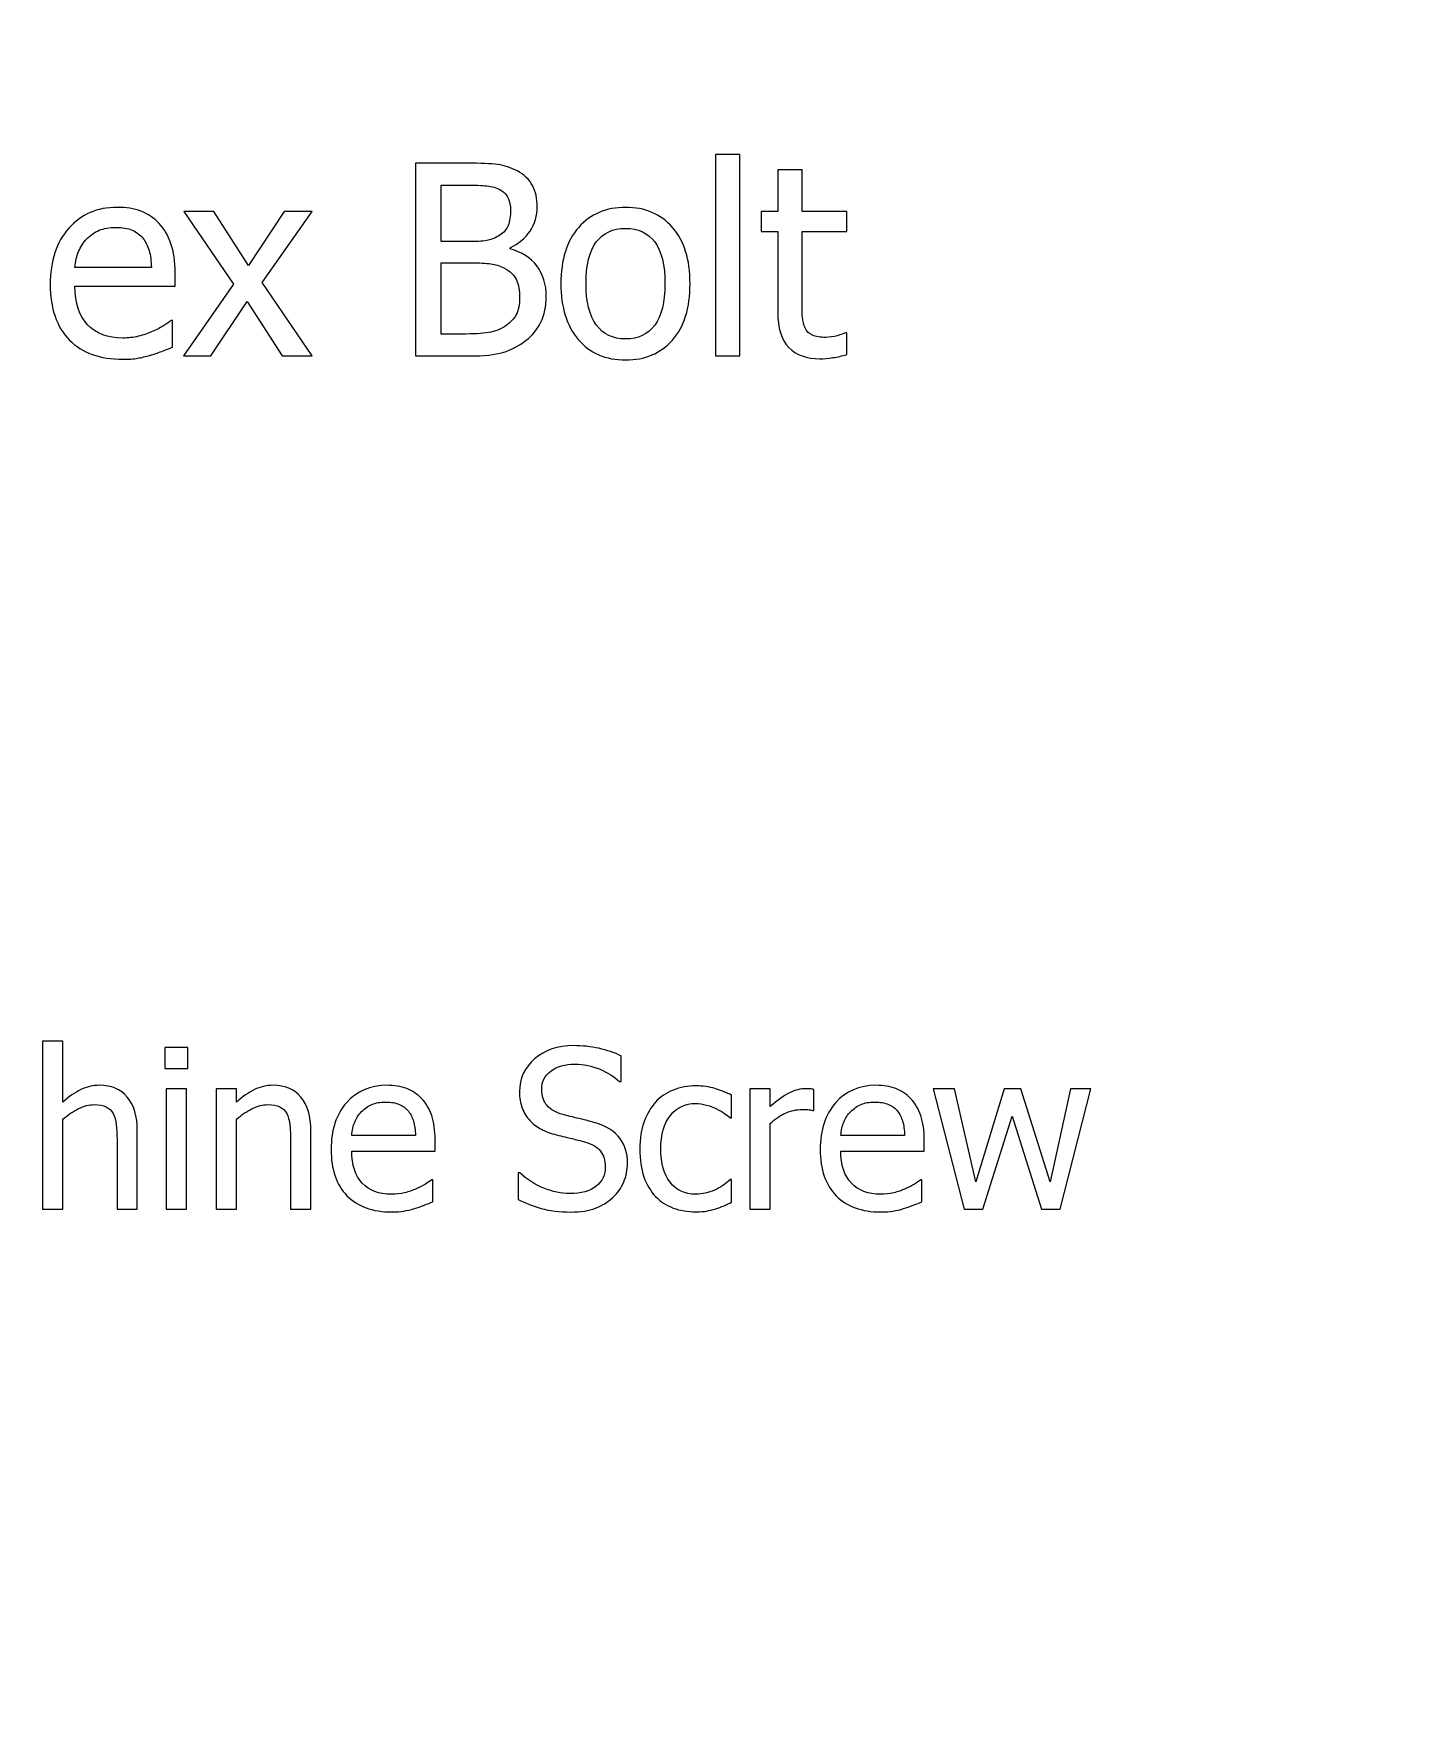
# Model space of a CAD drawing. Header units: centimetres. Extents: x -14.3 to 14.3, y -10 to 9.9.
# Drawn here: x -10.314 to -9.221, y -7.57 to -6.237 of the extents above; entities that cross this region are included whole.
import ezdxf

# ---------------------------------------------------------------- set-up
doc = ezdxf.new("R2010")
doc.units = ezdxf.units.CM
doc.header["$MEASUREMENT"] = 0
doc.layers.add('Layer 1', color=7, linetype='Continuous')

msp = doc.modelspace()

# ---------------------------------------------------------------- linework, layer by layer
at = {"layer": 'Layer 1', "color": 250, "lineweight": 70}
for points in [[(-14.3, -9), (-14.3, -9), (-14.3, 8.9), (-14.3, 8.9), (-14.3, 8.9), (-14.3, 9.45219), (-13.85219, 9.9), (-13.3, 9.9), (-13.3, 9.9), (-13.3, 9.9), (13.3, 9.9), (13.3, 9.9), (13.3, 9.9), (13.85219, 9.9), (14.3, 9.45219), (14.3, 8.9), (14.3, 8.9), (14.3, 8.9), (14.3, -9), (14.3, -9), (14.3, -9), (14.3, -9.55219), (13.85219, -10), (13.3, -10), (13.3, -10), (13.3, -10), (-13.3, -10), (-13.3, -10), (-13.3, -10), (-13.85219, -10), (-14.3, -9.55219), (-14.3, -9)], [(-4.3, -10), (-4.3, -10), (-4.3, -6), (-4.3, -6), (-4.3, -6), (-4.3, -5.44781), (-4.74781, -5), (-5.3, -5), (-5.3, -5), (-5.3, -5), (-14.3, -5), (-14.3, -5), (-14.3, -5), (-14.3, -5), (-14.3, -6), (-14.3, -6), (-14.3, -6), (-14.3, -6), (-14.3, -9), (-14.3, -9), (-14.3, -9), (-14.3, -9.55219), (-13.85219, -10), (-13.3, -10), (-13.3, -10), (-13.3, -10), (-5.3, -10), (-5.3, -10), (-5.3, -10), (-5.3, -10), (-4.3, -10), (-4.3, -10)]]:
    msp.add_open_spline(points, degree=3, knots=[0, 0, 0, 0, 0.125, 0.125, 0.125, 0.125, 0.25, 0.25, 0.25, 0.25, 0.375, 0.375, 0.375, 0.375, 0.5, 0.5, 0.5, 0.5, 0.625, 0.625, 0.625, 0.625, 0.75, 0.75, 0.75, 0.75, 0.875, 0.875, 0.875, 0.875, 1, 1, 1, 1], dxfattribs=at)
at = {"layer": 'Layer 1', "color": 250}
for points, knots in [([(-9.74919, -6.49413), (-9.74919, -6.49413), (-9.76863, -6.49413), (-9.76863, -6.49413), (-9.76863, -6.49413), (-9.76863, -6.49413), (-9.76863, -6.3333), (-9.76863, -6.3333), (-9.76863, -6.3333), (-9.76863, -6.3333), (-9.74919, -6.3333), (-9.74919, -6.3333), (-9.74919, -6.3333), (-9.74919, -6.3333), (-9.74919, -6.49413), (-9.74919, -6.49413)], [0, 0, 0, 0, 0.25, 0.25, 0.25, 0.25, 0.5, 0.5, 0.5, 0.5, 0.75, 0.75, 0.75, 0.75, 1, 1, 1, 1]), ([(-9.90381, -6.44689), (-9.90381, -6.45455), (-9.90525, -6.46129), (-9.90815, -6.46714), (-9.90815, -6.46714), (-9.91104, -6.473), (-9.91492, -6.47783), (-9.91982, -6.48161), (-9.91982, -6.48161), (-9.92561, -6.48616), (-9.93182, -6.4894), (-9.93842, -6.49127), (-9.93842, -6.49127), (-9.94505, -6.49318), (-9.95359, -6.49413), (-9.96406, -6.49413), (-9.96406, -6.49413), (-9.96406, -6.49413), (-10.0082, -6.49413), (-10.0082, -6.49413), (-10.0082, -6.49413), (-10.0082, -6.49413), (-10.0082, -6.34025), (-10.0082, -6.34025), (-10.0082, -6.34025), (-10.0082, -6.34025), (-9.96738, -6.34025), (-9.96738, -6.34025), (-9.96738, -6.34025), (-9.95641, -6.34025), (-9.94819, -6.3406), (-9.94272, -6.34134), (-9.94272, -6.34134), (-9.93725, -6.34205), (-9.932, -6.34377), (-9.92695, -6.34645), (-9.92695, -6.34645), (-9.92145, -6.34942), (-9.91743, -6.3533), (-9.91485, -6.35806), (-9.91485, -6.35806), (-9.91231, -6.36286), (-9.91104, -6.3685), (-9.91104, -6.37496), (-9.91104, -6.37496), (-9.91104, -6.38219), (-9.91295, -6.38868), (-9.91679, -6.3944), (-9.91679, -6.3944), (-9.9206, -6.40011), (-9.92589, -6.40459), (-9.93263, -6.4078), (-9.93263, -6.4078), (-9.93263, -6.4078), (-9.93263, -6.40865), (-9.93263, -6.40865), (-9.93263, -6.40865), (-9.92349, -6.41112), (-9.91637, -6.41567), (-9.91136, -6.42223), (-9.91136, -6.42223), (-9.90631, -6.42883), (-9.90381, -6.43705), (-9.90381, -6.44689)], [0, 0, 0, 0, 0.0625, 0.0625, 0.0625, 0.0625, 0.125, 0.125, 0.125, 0.125, 0.1875, 0.1875, 0.1875, 0.1875, 0.25, 0.25, 0.25, 0.25, 0.3125, 0.3125, 0.3125, 0.3125, 0.375, 0.375, 0.375, 0.375, 0.4375, 0.4375, 0.4375, 0.4375, 0.5, 0.5, 0.5, 0.5, 0.5625, 0.5625, 0.5625, 0.5625, 0.625, 0.625, 0.625, 0.625, 0.6875, 0.6875, 0.6875, 0.6875, 0.75, 0.75, 0.75, 0.75, 0.8125, 0.8125, 0.8125, 0.8125, 0.875, 0.875, 0.875, 0.875, 0.9375, 0.9375, 0.9375, 0.9375, 1, 1, 1, 1]), ([(-9.6853, -6.49639), (-9.69592, -6.49639), (-9.70417, -6.49339), (-9.7101, -6.48736), (-9.7101, -6.48736), (-9.71603, -6.48132), (-9.71899, -6.4718), (-9.71899, -6.45878), (-9.71899, -6.45878), (-9.71899, -6.45878), (-9.71899, -6.39482), (-9.71899, -6.39482), (-9.71899, -6.39482), (-9.71899, -6.39482), (-9.73211, -6.39482), (-9.73211, -6.39482), (-9.73211, -6.39482), (-9.73211, -6.39482), (-9.73211, -6.3787), (-9.73211, -6.3787), (-9.73211, -6.3787), (-9.73211, -6.3787), (-9.71899, -6.3787), (-9.71899, -6.3787), (-9.71899, -6.3787), (-9.71899, -6.3787), (-9.71899, -6.34554), (-9.71899, -6.34554), (-9.71899, -6.34554), (-9.71899, -6.34554), (-9.69955, -6.34554), (-9.69955, -6.34554), (-9.69955, -6.34554), (-9.69955, -6.34554), (-9.69955, -6.3787), (-9.69955, -6.3787), (-9.69955, -6.3787), (-9.69955, -6.3787), (-9.66381, -6.3787), (-9.66381, -6.3787), (-9.66381, -6.3787), (-9.66381, -6.3787), (-9.66381, -6.39482), (-9.66381, -6.39482), (-9.66381, -6.39482), (-9.66381, -6.39482), (-9.69955, -6.39482), (-9.69955, -6.39482), (-9.69955, -6.39482), (-9.69955, -6.39482), (-9.69955, -6.44968), (-9.69955, -6.44968), (-9.69955, -6.44968), (-9.69955, -6.45554), (-9.69945, -6.46005), (-9.69923, -6.46323), (-9.69923, -6.46323), (-9.69902, -6.4664), (-9.69825, -6.46936), (-9.69687, -6.47212), (-9.69687, -6.47212), (-9.69571, -6.47452), (-9.6938, -6.47635), (-9.69119, -6.47755), (-9.69119, -6.47755), (-9.68858, -6.47875), (-9.68502, -6.47935), (-9.68054, -6.47935), (-9.68054, -6.47935), (-9.6774, -6.47935), (-9.67433, -6.47889), (-9.67136, -6.47797), (-9.67136, -6.47797), (-9.6684, -6.47702), (-9.66625, -6.47624), (-9.66494, -6.47564), (-9.66494, -6.47564), (-9.66494, -6.47564), (-9.66381, -6.47564), (-9.66381, -6.47564), (-9.66381, -6.47564), (-9.66381, -6.47564), (-9.66381, -6.49307), (-9.66381, -6.49307), (-9.66381, -6.49307), (-9.66745, -6.49413), (-9.67115, -6.49494), (-9.67493, -6.49551), (-9.67493, -6.49551), (-9.67867, -6.49611), (-9.68212, -6.49639), (-9.6853, -6.49639)], [0, 0, 0, 0, 0.0434783, 0.0434783, 0.0434783, 0.0434783, 0.0869565, 0.0869565, 0.0869565, 0.0869565, 0.1304348, 0.1304348, 0.1304348, 0.1304348, 0.173913, 0.173913, 0.173913, 0.173913, 0.2173913, 0.2173913, 0.2173913, 0.2173913, 0.2608696, 0.2608696, 0.2608696, 0.2608696, 0.3043478, 0.3043478, 0.3043478, 0.3043478, 0.3478261, 0.3478261, 0.3478261, 0.3478261, 0.3913043, 0.3913043, 0.3913043, 0.3913043, 0.4347826, 0.4347826, 0.4347826, 0.4347826, 0.4782609, 0.4782609, 0.4782609, 0.4782609, 0.5217391, 0.5217391, 0.5217391, 0.5217391, 0.5652174, 0.5652174, 0.5652174, 0.5652174, 0.6086957, 0.6086957, 0.6086957, 0.6086957, 0.6521739, 0.6521739, 0.6521739, 0.6521739, 0.6956522, 0.6956522, 0.6956522, 0.6956522, 0.7391304, 0.7391304, 0.7391304, 0.7391304, 0.7826087, 0.7826087, 0.7826087, 0.7826087, 0.826087, 0.826087, 0.826087, 0.826087, 0.8695652, 0.8695652, 0.8695652, 0.8695652, 0.9130435, 0.9130435, 0.9130435, 0.9130435, 0.9565217, 0.9565217, 0.9565217, 0.9565217, 1, 1, 1, 1]), ([(-9.93235, -6.37785), (-9.93235, -6.37415), (-9.93298, -6.3709), (-9.93422, -6.36819), (-9.93422, -6.36819), (-9.93545, -6.36547), (-9.93746, -6.36332), (-9.94022, -6.36173), (-9.94022, -6.36173), (-9.9435, -6.3599), (-9.9472, -6.35873), (-9.95126, -6.35834), (-9.95126, -6.35834), (-9.95531, -6.35792), (-9.96092, -6.35771), (-9.96809, -6.35771), (-9.96809, -6.35771), (-9.96809, -6.35771), (-9.98774, -6.35771), (-9.98774, -6.35771), (-9.98774, -6.35771), (-9.98774, -6.35771), (-9.98774, -6.40276), (-9.98774, -6.40276), (-9.98774, -6.40276), (-9.98774, -6.40276), (-9.96449, -6.40276), (-9.96449, -6.40276), (-9.96449, -6.40276), (-9.95807, -6.40276), (-9.95337, -6.40244), (-9.95034, -6.40177), (-9.95034, -6.40177), (-9.94731, -6.40114), (-9.94417, -6.39976), (-9.94092, -6.39768), (-9.94092, -6.39768), (-9.93782, -6.3957), (-9.93563, -6.39309), (-9.93432, -6.38985), (-9.93432, -6.38985), (-9.93302, -6.3866), (-9.93235, -6.38262), (-9.93235, -6.37785)], [0, 0, 0, 0, 0.0909091, 0.0909091, 0.0909091, 0.0909091, 0.1818182, 0.1818182, 0.1818182, 0.1818182, 0.2727273, 0.2727273, 0.2727273, 0.2727273, 0.3636364, 0.3636364, 0.3636364, 0.3636364, 0.4545455, 0.4545455, 0.4545455, 0.4545455, 0.5454545, 0.5454545, 0.5454545, 0.5454545, 0.6363636, 0.6363636, 0.6363636, 0.6363636, 0.7272727, 0.7272727, 0.7272727, 0.7272727, 0.8181818, 0.8181818, 0.8181818, 0.8181818, 0.9090909, 0.9090909, 0.9090909, 0.9090909, 1, 1, 1, 1]), ([(-10.24199, -6.49681), (-10.26037, -6.49681), (-10.27466, -6.49163), (-10.28482, -6.48125), (-10.28482, -6.48125), (-10.29498, -6.47088), (-10.30006, -6.45617), (-10.30006, -6.43708), (-10.30006, -6.43708), (-10.30006, -6.41828), (-10.29512, -6.40329), (-10.28528, -6.39218), (-10.28528, -6.39218), (-10.27543, -6.38106), (-10.26256, -6.37549), (-10.24661, -6.37549), (-10.24661, -6.37549), (-10.23945, -6.37549), (-10.23313, -6.37651), (-10.2276, -6.37859), (-10.2276, -6.37859), (-10.22209, -6.38064), (-10.21726, -6.38389), (-10.21313, -6.3883), (-10.21313, -6.3883), (-10.209, -6.3927), (-10.20583, -6.3981), (-10.20364, -6.40449), (-10.20364, -6.40449), (-10.20142, -6.41084), (-10.20033, -6.41867), (-10.20033, -6.42788), (-10.20033, -6.42788), (-10.20033, -6.42788), (-10.20033, -6.43843), (-10.20033, -6.43843), (-10.20033, -6.43843), (-10.20033, -6.43843), (-10.2803, -6.43843), (-10.2803, -6.43843), (-10.2803, -6.43843), (-10.2803, -6.45187), (-10.27691, -6.46213), (-10.27018, -6.46922), (-10.27018, -6.46922), (-10.26344, -6.47631), (-10.25409, -6.47988), (-10.24217, -6.47988), (-10.24217, -6.47988), (-10.2379, -6.47988), (-10.23373, -6.47938), (-10.22964, -6.47843), (-10.22964, -6.47843), (-10.22555, -6.47748), (-10.22184, -6.47621), (-10.21853, -6.47469), (-10.21853, -6.47469), (-10.215, -6.4731), (-10.21204, -6.47159), (-10.20964, -6.47011), (-10.20964, -6.47011), (-10.20724, -6.46862), (-10.20523, -6.46721), (-10.20364, -6.46591), (-10.20364, -6.46591), (-10.20364, -6.46591), (-10.20251, -6.46591), (-10.20251, -6.46591), (-10.20251, -6.46591), (-10.20251, -6.46591), (-10.20251, -6.48711), (-10.20251, -6.48711), (-10.20251, -6.48711), (-10.20477, -6.48799), (-10.20759, -6.48912), (-10.21098, -6.49046), (-10.21098, -6.49046), (-10.21437, -6.4918), (-10.2174, -6.49286), (-10.22008, -6.4936), (-10.22008, -6.4936), (-10.22386, -6.49462), (-10.22728, -6.49544), (-10.23035, -6.496), (-10.23035, -6.496), (-10.23342, -6.49653), (-10.2373, -6.49681), (-10.24199, -6.49681)], [0, 0, 0, 0, 0.0454545, 0.0454545, 0.0454545, 0.0454545, 0.0909091, 0.0909091, 0.0909091, 0.0909091, 0.1363636, 0.1363636, 0.1363636, 0.1363636, 0.1818182, 0.1818182, 0.1818182, 0.1818182, 0.2272727, 0.2272727, 0.2272727, 0.2272727, 0.2727273, 0.2727273, 0.2727273, 0.2727273, 0.3181818, 0.3181818, 0.3181818, 0.3181818, 0.3636364, 0.3636364, 0.3636364, 0.3636364, 0.4090909, 0.4090909, 0.4090909, 0.4090909, 0.4545455, 0.4545455, 0.4545455, 0.4545455, 0.5, 0.5, 0.5, 0.5, 0.5454545, 0.5454545, 0.5454545, 0.5454545, 0.5909091, 0.5909091, 0.5909091, 0.5909091, 0.6363636, 0.6363636, 0.6363636, 0.6363636, 0.6818182, 0.6818182, 0.6818182, 0.6818182, 0.7272727, 0.7272727, 0.7272727, 0.7272727, 0.7727273, 0.7727273, 0.7727273, 0.7727273, 0.8181818, 0.8181818, 0.8181818, 0.8181818, 0.8636364, 0.8636364, 0.8636364, 0.8636364, 0.9090909, 0.9090909, 0.9090909, 0.9090909, 0.9545455, 0.9545455, 0.9545455, 0.9545455, 1, 1, 1, 1]), ([(-10.09096, -6.49413), (-10.09096, -6.49413), (-10.11484, -6.49413), (-10.11484, -6.49413), (-10.11484, -6.49413), (-10.11484, -6.49413), (-10.14282, -6.45056), (-10.14282, -6.45056), (-10.14282, -6.45056), (-10.14282, -6.45056), (-10.17168, -6.49413), (-10.17168, -6.49413), (-10.17168, -6.49413), (-10.17168, -6.49413), (-10.19373, -6.49413), (-10.19373, -6.49413), (-10.19373, -6.49413), (-10.19373, -6.49413), (-10.15376, -6.43687), (-10.15376, -6.43687), (-10.15376, -6.43687), (-10.15376, -6.43687), (-10.1933, -6.3787), (-10.1933, -6.3787), (-10.1933, -6.3787), (-10.1933, -6.3787), (-10.16942, -6.3787), (-10.16942, -6.3787), (-10.16942, -6.3787), (-10.16942, -6.3787), (-10.14159, -6.42184), (-10.14159, -6.42184), (-10.14159, -6.42184), (-10.14159, -6.42184), (-10.11312, -6.3787), (-10.11312, -6.3787), (-10.11312, -6.3787), (-10.11312, -6.3787), (-10.09096, -6.3787), (-10.09096, -6.3787), (-10.09096, -6.3787), (-10.09096, -6.3787), (-10.13076, -6.4356), (-10.13076, -6.4356), (-10.13076, -6.4356), (-10.13076, -6.4356), (-10.09096, -6.49413), (-10.09096, -6.49413)], [0, 0, 0, 0, 0.0833333, 0.0833333, 0.0833333, 0.0833333, 0.1666667, 0.1666667, 0.1666667, 0.1666667, 0.25, 0.25, 0.25, 0.25, 0.3333333, 0.3333333, 0.3333333, 0.3333333, 0.4166667, 0.4166667, 0.4166667, 0.4166667, 0.5, 0.5, 0.5, 0.5, 0.5833333, 0.5833333, 0.5833333, 0.5833333, 0.6666667, 0.6666667, 0.6666667, 0.6666667, 0.75, 0.75, 0.75, 0.75, 0.8333333, 0.8333333, 0.8333333, 0.8333333, 0.9166667, 0.9166667, 0.9166667, 0.9166667, 1, 1, 1, 1]), ([(-9.78898, -6.43645), (-9.78898, -6.45589), (-9.79368, -6.47092), (-9.80303, -6.48147), (-9.80303, -6.48147), (-9.81241, -6.49205), (-9.8249, -6.49734), (-9.84046, -6.49734), (-9.84046, -6.49734), (-9.85651, -6.49734), (-9.86914, -6.49187), (-9.87834, -6.48097), (-9.87834, -6.48097), (-9.88755, -6.47003), (-9.89214, -6.45522), (-9.89214, -6.43645), (-9.89214, -6.43645), (-9.89214, -6.41719), (-9.88741, -6.40219), (-9.87792, -6.39151), (-9.87792, -6.39151), (-9.86847, -6.38082), (-9.85598, -6.37549), (-9.84046, -6.37549), (-9.84046, -6.37549), (-9.8249, -6.37549), (-9.81241, -6.38082), (-9.80303, -6.39147), (-9.80303, -6.39147), (-9.79368, -6.40209), (-9.78898, -6.41712), (-9.78898, -6.43645)], [0, 0, 0, 0, 0.125, 0.125, 0.125, 0.125, 0.25, 0.25, 0.25, 0.25, 0.375, 0.375, 0.375, 0.375, 0.5, 0.5, 0.5, 0.5, 0.625, 0.625, 0.625, 0.625, 0.75, 0.75, 0.75, 0.75, 0.875, 0.875, 0.875, 0.875, 1, 1, 1, 1]), ([(-10.21923, -6.42354), (-10.21938, -6.41832), (-10.21998, -6.4138), (-10.2211, -6.40999), (-10.2211, -6.40999), (-10.2222, -6.40622), (-10.22379, -6.40301), (-10.22583, -6.4004), (-10.22583, -6.4004), (-10.22812, -6.3975), (-10.23102, -6.39528), (-10.23458, -6.39376), (-10.23458, -6.39376), (-10.23814, -6.39225), (-10.24252, -6.39151), (-10.24774, -6.39151), (-10.24774, -6.39151), (-10.25292, -6.39151), (-10.2573, -6.39228), (-10.26093, -6.39383), (-10.26093, -6.39383), (-10.26453, -6.39539), (-10.26785, -6.39764), (-10.27081, -6.40061), (-10.27081, -6.40061), (-10.2737, -6.40364), (-10.27589, -6.40699), (-10.27741, -6.41066), (-10.27741, -6.41066), (-10.27893, -6.41437), (-10.27988, -6.41863), (-10.2803, -6.42354), (-10.2803, -6.42354), (-10.2803, -6.42354), (-10.21923, -6.42354), (-10.21923, -6.42354)], [0, 0, 0, 0, 0.1111111, 0.1111111, 0.1111111, 0.1111111, 0.2222222, 0.2222222, 0.2222222, 0.2222222, 0.3333333, 0.3333333, 0.3333333, 0.3333333, 0.4444444, 0.4444444, 0.4444444, 0.4444444, 0.5555556, 0.5555556, 0.5555556, 0.5555556, 0.6666667, 0.6666667, 0.6666667, 0.6666667, 0.7777778, 0.7777778, 0.7777778, 0.7777778, 0.8888889, 0.8888889, 0.8888889, 0.8888889, 1, 1, 1, 1]), ([(-9.80902, -6.43645), (-9.80902, -6.42153), (-9.81174, -6.41041), (-9.81721, -6.40315), (-9.81721, -6.40315), (-9.82264, -6.39588), (-9.8304, -6.39225), (-9.84046, -6.39225), (-9.84046, -6.39225), (-9.85058, -6.39225), (-9.85841, -6.39588), (-9.86388, -6.40315), (-9.86388, -6.40315), (-9.86935, -6.41041), (-9.8721, -6.42153), (-9.8721, -6.43645), (-9.8721, -6.43645), (-9.8721, -6.45091), (-9.86935, -6.46189), (-9.86388, -6.46936), (-9.86388, -6.46936), (-9.85841, -6.47684), (-9.85058, -6.48058), (-9.84046, -6.48058), (-9.84046, -6.48058), (-9.83047, -6.48058), (-9.82271, -6.47691), (-9.81724, -6.46958), (-9.81724, -6.46958), (-9.81177, -6.46224), (-9.80902, -6.4512), (-9.80902, -6.43645)], [0, 0, 0, 0, 0.125, 0.125, 0.125, 0.125, 0.25, 0.25, 0.25, 0.25, 0.375, 0.375, 0.375, 0.375, 0.5, 0.5, 0.5, 0.5, 0.625, 0.625, 0.625, 0.625, 0.75, 0.75, 0.75, 0.75, 0.875, 0.875, 0.875, 0.875, 1, 1, 1, 1]), ([(-9.92512, -6.4477), (-9.92512, -6.44192), (-9.92593, -6.43716), (-9.92759, -6.43338), (-9.92759, -6.43338), (-9.92924, -6.42964), (-9.9326, -6.42647), (-9.93761, -6.42382), (-9.93761, -6.42382), (-9.94085, -6.42209), (-9.94438, -6.421), (-9.94822, -6.42054), (-9.94822, -6.42054), (-9.95203, -6.42005), (-9.95747, -6.4198), (-9.96449, -6.4198), (-9.96449, -6.4198), (-9.96449, -6.4198), (-9.98774, -6.4198), (-9.98774, -6.4198), (-9.98774, -6.4198), (-9.98774, -6.4198), (-9.98774, -6.47667), (-9.98774, -6.47667), (-9.98774, -6.47667), (-9.98774, -6.47667), (-9.97108, -6.47667), (-9.97108, -6.47667), (-9.97108, -6.47667), (-9.96216, -6.47667), (-9.95507, -6.47624), (-9.94992, -6.47543), (-9.94992, -6.47543), (-9.94477, -6.47459), (-9.94022, -6.47286), (-9.93626, -6.47014), (-9.93626, -6.47014), (-9.93242, -6.46746), (-9.9296, -6.46443), (-9.9278, -6.461), (-9.9278, -6.461), (-9.926, -6.45758), (-9.92512, -6.45317), (-9.92512, -6.4477)], [0, 0, 0, 0, 0.0909091, 0.0909091, 0.0909091, 0.0909091, 0.1818182, 0.1818182, 0.1818182, 0.1818182, 0.2727273, 0.2727273, 0.2727273, 0.2727273, 0.3636364, 0.3636364, 0.3636364, 0.3636364, 0.4545455, 0.4545455, 0.4545455, 0.4545455, 0.5454545, 0.5454545, 0.5454545, 0.5454545, 0.6363636, 0.6363636, 0.6363636, 0.6363636, 0.7272727, 0.7272727, 0.7272727, 0.7272727, 0.8181818, 0.8181818, 0.8181818, 0.8181818, 0.9090909, 0.9090909, 0.9090909, 0.9090909, 1, 1, 1, 1]), ([(-10.23051, -7.17541), (-10.23051, -7.17541), (-10.24671, -7.17541), (-10.24671, -7.17541), (-10.24671, -7.17541), (-10.24671, -7.17541), (-10.24671, -7.12064), (-10.24671, -7.12064), (-10.24671, -7.12064), (-10.24671, -7.1162), (-10.24691, -7.11209), (-10.24735, -7.10826), (-10.24735, -7.10826), (-10.24779, -7.10444), (-10.24859, -7.10138), (-10.24979, -7.09909), (-10.24979, -7.09909), (-10.25112, -7.09668), (-10.25297, -7.09489), (-10.25532, -7.09371), (-10.25532, -7.09371), (-10.25767, -7.09254), (-10.26091, -7.09195), (-10.26496, -7.09195), (-10.26496, -7.09195), (-10.26899, -7.09195), (-10.27314, -7.09304), (-10.27743, -7.09518), (-10.27743, -7.09518), (-10.28169, -7.09733), (-10.28586, -7.10012), (-10.28995, -7.10359), (-10.28995, -7.10359), (-10.28995, -7.10359), (-10.28995, -7.17541), (-10.28995, -7.17541), (-10.28995, -7.17541), (-10.28995, -7.17541), (-10.30615, -7.17541), (-10.30615, -7.17541), (-10.30615, -7.17541), (-10.30615, -7.17541), (-10.30615, -7.04138), (-10.30615, -7.04138), (-10.30615, -7.04138), (-10.30615, -7.04138), (-10.28995, -7.04138), (-10.28995, -7.04138), (-10.28995, -7.04138), (-10.28995, -7.04138), (-10.28995, -7.08989), (-10.28995, -7.08989), (-10.28995, -7.08989), (-10.28513, -7.0856), (-10.28037, -7.08228), (-10.27566, -7.07998), (-10.27566, -7.07998), (-10.27093, -7.07769), (-10.26596, -7.07654), (-10.26076, -7.07654), (-10.26076, -7.07654), (-10.25126, -7.07654), (-10.24385, -7.07966), (-10.23853, -7.08589), (-10.23853, -7.08589), (-10.23318, -7.09212), (-10.23051, -7.10115), (-10.23051, -7.11297), (-10.23051, -7.11297), (-10.23051, -7.11297), (-10.23051, -7.17541), (-10.23051, -7.17541)], [0, 0, 0, 0, 0.0555556, 0.0555556, 0.0555556, 0.0555556, 0.1111111, 0.1111111, 0.1111111, 0.1111111, 0.1666667, 0.1666667, 0.1666667, 0.1666667, 0.2222222, 0.2222222, 0.2222222, 0.2222222, 0.2777778, 0.2777778, 0.2777778, 0.2777778, 0.3333333, 0.3333333, 0.3333333, 0.3333333, 0.3888889, 0.3888889, 0.3888889, 0.3888889, 0.4444444, 0.4444444, 0.4444444, 0.4444444, 0.5, 0.5, 0.5, 0.5, 0.5555556, 0.5555556, 0.5555556, 0.5555556, 0.6111111, 0.6111111, 0.6111111, 0.6111111, 0.6666667, 0.6666667, 0.6666667, 0.6666667, 0.7222222, 0.7222222, 0.7222222, 0.7222222, 0.7777778, 0.7777778, 0.7777778, 0.7777778, 0.8333333, 0.8333333, 0.8333333, 0.8333333, 0.8888889, 0.8888889, 0.8888889, 0.8888889, 0.9444444, 0.9444444, 0.9444444, 0.9444444, 1, 1, 1, 1]), ([(-10.19011, -7.06308), (-10.19011, -7.06308), (-10.20854, -7.06308), (-10.20854, -7.06308), (-10.20854, -7.06308), (-10.20854, -7.06308), (-10.20854, -7.04629), (-10.20854, -7.04629), (-10.20854, -7.04629), (-10.20854, -7.04629), (-10.19011, -7.04629), (-10.19011, -7.04629), (-10.19011, -7.04629), (-10.19011, -7.04629), (-10.19011, -7.06308), (-10.19011, -7.06308)], [0, 0, 0, 0, 0.25, 0.25, 0.25, 0.25, 0.5, 0.5, 0.5, 0.5, 0.75, 0.75, 0.75, 0.75, 1, 1, 1, 1]), ([(-9.88407, -7.17773), (-9.89339, -7.17773), (-9.9013, -7.17676), (-9.90779, -7.17485), (-9.90779, -7.17485), (-9.91432, -7.17291), (-9.92046, -7.17056), (-9.9262, -7.16774), (-9.9262, -7.16774), (-9.9262, -7.16774), (-9.9262, -7.14639), (-9.9262, -7.14639), (-9.9262, -7.14639), (-9.9262, -7.14639), (-9.92499, -7.14639), (-9.92499, -7.14639), (-9.92499, -7.14639), (-9.91938, -7.15169), (-9.913, -7.15577), (-9.90588, -7.15865), (-9.90588, -7.15865), (-9.89877, -7.16156), (-9.89189, -7.163), (-9.8853, -7.163), (-9.8853, -7.163), (-9.87587, -7.163), (-9.86875, -7.16103), (-9.86393, -7.15709), (-9.86393, -7.15709), (-9.85911, -7.15318), (-9.8567, -7.14798), (-9.8567, -7.14157), (-9.8567, -7.14157), (-9.8567, -7.13646), (-9.85796, -7.13228), (-9.86049, -7.12908), (-9.86049, -7.12908), (-9.86302, -7.12587), (-9.86702, -7.12349), (-9.87254, -7.12193), (-9.87254, -7.12193), (-9.87651, -7.12079), (-9.88013, -7.11982), (-9.88339, -7.11908), (-9.88339, -7.11908), (-9.88666, -7.11835), (-9.89077, -7.11735), (-9.89571, -7.11608), (-9.89571, -7.11608), (-9.90012, -7.11494), (-9.90409, -7.11347), (-9.90759, -7.11167), (-9.90759, -7.11167), (-9.91109, -7.10991), (-9.9142, -7.10759), (-9.91691, -7.10471), (-9.91691, -7.10471), (-9.91955, -7.10188), (-9.92158, -7.09856), (-9.92305, -7.09477), (-9.92305, -7.09477), (-9.92452, -7.09095), (-9.92526, -7.08654), (-9.92526, -7.08154), (-9.92526, -7.08154), (-9.92526, -7.07113), (-9.9212, -7.06243), (-9.91311, -7.05541), (-9.91311, -7.05541), (-9.905, -7.04838), (-9.89468, -7.04485), (-9.8821, -7.04485), (-9.8821, -7.04485), (-9.87493, -7.04485), (-9.86813, -7.04556), (-9.86173, -7.047), (-9.86173, -7.047), (-9.85532, -7.04844), (-9.84941, -7.05047), (-9.84394, -7.05311), (-9.84394, -7.05311), (-9.84394, -7.05311), (-9.84394, -7.07354), (-9.84394, -7.07354), (-9.84394, -7.07354), (-9.84394, -7.07354), (-9.84523, -7.07354), (-9.84523, -7.07354), (-9.84523, -7.07354), (-9.84932, -7.06981), (-9.85452, -7.06655), (-9.8609, -7.06376), (-9.8609, -7.06376), (-9.86728, -7.06096), (-9.87396, -7.05958), (-9.88098, -7.05958), (-9.88098, -7.05958), (-9.88889, -7.05958), (-9.8953, -7.06143), (-9.90018, -7.06514), (-9.90018, -7.06514), (-9.90506, -7.06884), (-9.9075, -7.07369), (-9.9075, -7.07972), (-9.9075, -7.07972), (-9.9075, -7.08519), (-9.90606, -7.08951), (-9.90321, -7.09274), (-9.90321, -7.09274), (-9.90033, -7.09595), (-9.89615, -7.0983), (-9.89071, -7.0998), (-9.89071, -7.0998), (-9.8871, -7.10077), (-9.88269, -7.10188), (-9.87745, -7.10312), (-9.87745, -7.10312), (-9.87222, -7.10435), (-9.8679, -7.10547), (-9.86443, -7.1065), (-9.86443, -7.1065), (-9.85558, -7.1092), (-9.84914, -7.11329), (-9.84506, -7.11873), (-9.84506, -7.11873), (-9.84097, -7.1242), (-9.83894, -7.1309), (-9.83894, -7.1389), (-9.83894, -7.1389), (-9.83894, -7.14389), (-9.83997, -7.14883), (-9.842, -7.15371), (-9.842, -7.15371), (-9.84403, -7.15859), (-9.84691, -7.16271), (-9.85058, -7.16612), (-9.85058, -7.16612), (-9.8547, -7.16982), (-9.85937, -7.17271), (-9.86458, -7.1747), (-9.86458, -7.1747), (-9.86975, -7.17673), (-9.87628, -7.17773), (-9.88407, -7.17773)], [0, 0, 0, 0, 0.0277778, 0.0277778, 0.0277778, 0.0277778, 0.0555556, 0.0555556, 0.0555556, 0.0555556, 0.0833333, 0.0833333, 0.0833333, 0.0833333, 0.1111111, 0.1111111, 0.1111111, 0.1111111, 0.1388889, 0.1388889, 0.1388889, 0.1388889, 0.1666667, 0.1666667, 0.1666667, 0.1666667, 0.1944444, 0.1944444, 0.1944444, 0.1944444, 0.2222222, 0.2222222, 0.2222222, 0.2222222, 0.25, 0.25, 0.25, 0.25, 0.2777778, 0.2777778, 0.2777778, 0.2777778, 0.3055556, 0.3055556, 0.3055556, 0.3055556, 0.3333333, 0.3333333, 0.3333333, 0.3333333, 0.3611111, 0.3611111, 0.3611111, 0.3611111, 0.3888889, 0.3888889, 0.3888889, 0.3888889, 0.4166667, 0.4166667, 0.4166667, 0.4166667, 0.4444444, 0.4444444, 0.4444444, 0.4444444, 0.4722222, 0.4722222, 0.4722222, 0.4722222, 0.5, 0.5, 0.5, 0.5, 0.5277778, 0.5277778, 0.5277778, 0.5277778, 0.5555556, 0.5555556, 0.5555556, 0.5555556, 0.5833333, 0.5833333, 0.5833333, 0.5833333, 0.6111111, 0.6111111, 0.6111111, 0.6111111, 0.6388889, 0.6388889, 0.6388889, 0.6388889, 0.6666667, 0.6666667, 0.6666667, 0.6666667, 0.6944444, 0.6944444, 0.6944444, 0.6944444, 0.7222222, 0.7222222, 0.7222222, 0.7222222, 0.75, 0.75, 0.75, 0.75, 0.7777778, 0.7777778, 0.7777778, 0.7777778, 0.8055556, 0.8055556, 0.8055556, 0.8055556, 0.8333333, 0.8333333, 0.8333333, 0.8333333, 0.8611111, 0.8611111, 0.8611111, 0.8611111, 0.8888889, 0.8888889, 0.8888889, 0.8888889, 0.9166667, 0.9166667, 0.9166667, 0.9166667, 0.9444444, 0.9444444, 0.9444444, 0.9444444, 0.9722222, 0.9722222, 0.9722222, 0.9722222, 1, 1, 1, 1]), ([(-10.19123, -7.17541), (-10.19123, -7.17541), (-10.20743, -7.17541), (-10.20743, -7.17541), (-10.20743, -7.17541), (-10.20743, -7.17541), (-10.20743, -7.07922), (-10.20743, -7.07922), (-10.20743, -7.07922), (-10.20743, -7.07922), (-10.19123, -7.07922), (-10.19123, -7.07922), (-10.19123, -7.07922), (-10.19123, -7.07922), (-10.19123, -7.17541), (-10.19123, -7.17541)], [0, 0, 0, 0, 0.25, 0.25, 0.25, 0.25, 0.5, 0.5, 0.5, 0.5, 0.75, 0.75, 0.75, 0.75, 1, 1, 1, 1]), ([(-10.09183, -7.17541), (-10.09183, -7.17541), (-10.10803, -7.17541), (-10.10803, -7.17541), (-10.10803, -7.17541), (-10.10803, -7.17541), (-10.10803, -7.12064), (-10.10803, -7.12064), (-10.10803, -7.12064), (-10.10803, -7.1162), (-10.10823, -7.11209), (-10.10867, -7.10826), (-10.10867, -7.10826), (-10.10911, -7.10444), (-10.10991, -7.10138), (-10.11111, -7.09909), (-10.11111, -7.09909), (-10.11244, -7.09668), (-10.11429, -7.09489), (-10.11664, -7.09371), (-10.11664, -7.09371), (-10.11899, -7.09254), (-10.12223, -7.09195), (-10.12628, -7.09195), (-10.12628, -7.09195), (-10.13031, -7.09195), (-10.13446, -7.09304), (-10.13875, -7.09518), (-10.13875, -7.09518), (-10.14301, -7.09733), (-10.14718, -7.10012), (-10.15127, -7.10359), (-10.15127, -7.10359), (-10.15127, -7.10359), (-10.15127, -7.17541), (-10.15127, -7.17541), (-10.15127, -7.17541), (-10.15127, -7.17541), (-10.16747, -7.17541), (-10.16747, -7.17541), (-10.16747, -7.17541), (-10.16747, -7.17541), (-10.16747, -7.07922), (-10.16747, -7.07922), (-10.16747, -7.07922), (-10.16747, -7.07922), (-10.15127, -7.07922), (-10.15127, -7.07922), (-10.15127, -7.07922), (-10.15127, -7.07922), (-10.15127, -7.08989), (-10.15127, -7.08989), (-10.15127, -7.08989), (-10.14645, -7.0856), (-10.14169, -7.08228), (-10.13698, -7.07998), (-10.13698, -7.07998), (-10.13225, -7.07769), (-10.12728, -7.07654), (-10.12208, -7.07654), (-10.12208, -7.07654), (-10.11258, -7.07654), (-10.10517, -7.07966), (-10.09985, -7.08589), (-10.09985, -7.08589), (-10.0945, -7.09212), (-10.09183, -7.10115), (-10.09183, -7.11297), (-10.09183, -7.11297), (-10.09183, -7.11297), (-10.09183, -7.17541), (-10.09183, -7.17541)], [0, 0, 0, 0, 0.0555556, 0.0555556, 0.0555556, 0.0555556, 0.1111111, 0.1111111, 0.1111111, 0.1111111, 0.1666667, 0.1666667, 0.1666667, 0.1666667, 0.2222222, 0.2222222, 0.2222222, 0.2222222, 0.2777778, 0.2777778, 0.2777778, 0.2777778, 0.3333333, 0.3333333, 0.3333333, 0.3333333, 0.3888889, 0.3888889, 0.3888889, 0.3888889, 0.4444444, 0.4444444, 0.4444444, 0.4444444, 0.5, 0.5, 0.5, 0.5, 0.5555556, 0.5555556, 0.5555556, 0.5555556, 0.6111111, 0.6111111, 0.6111111, 0.6111111, 0.6666667, 0.6666667, 0.6666667, 0.6666667, 0.7222222, 0.7222222, 0.7222222, 0.7222222, 0.7777778, 0.7777778, 0.7777778, 0.7777778, 0.8333333, 0.8333333, 0.8333333, 0.8333333, 0.8888889, 0.8888889, 0.8888889, 0.8888889, 0.9444444, 0.9444444, 0.9444444, 0.9444444, 1, 1, 1, 1]), ([(-10.02732, -7.17764), (-10.04264, -7.17764), (-10.05455, -7.17332), (-10.06301, -7.16468), (-10.06301, -7.16468), (-10.07148, -7.15604), (-10.07571, -7.14378), (-10.07571, -7.12787), (-10.07571, -7.12787), (-10.07571, -7.1122), (-10.0716, -7.09971), (-10.0634, -7.09045), (-10.0634, -7.09045), (-10.05519, -7.08119), (-10.04446, -7.07654), (-10.03118, -7.07654), (-10.03118, -7.07654), (-10.02521, -7.07654), (-10.01995, -7.0774), (-10.01533, -7.07913), (-10.01533, -7.07913), (-10.01074, -7.08084), (-10.00672, -7.08354), (-10.00328, -7.08721), (-10.00328, -7.08721), (-9.99984, -7.09089), (-9.99719, -7.09539), (-9.99537, -7.10071), (-9.99537, -7.10071), (-9.99352, -7.106), (-9.9926, -7.11253), (-9.9926, -7.1202), (-9.9926, -7.1202), (-9.9926, -7.1202), (-9.9926, -7.12899), (-9.9926, -7.12899), (-9.9926, -7.12899), (-9.9926, -7.12899), (-10.05925, -7.12899), (-10.05925, -7.12899), (-10.05925, -7.12899), (-10.05925, -7.14019), (-10.05643, -7.14875), (-10.05081, -7.15465), (-10.05081, -7.15465), (-10.0452, -7.16056), (-10.03741, -7.16353), (-10.02747, -7.16353), (-10.02747, -7.16353), (-10.02391, -7.16353), (-10.02045, -7.16312), (-10.01704, -7.16233), (-10.01704, -7.16233), (-10.01362, -7.16153), (-10.01054, -7.16048), (-10.00777, -7.15921), (-10.00777, -7.15921), (-10.00483, -7.15789), (-10.00237, -7.15662), (-10.00037, -7.15539), (-10.00037, -7.15539), (-9.99837, -7.15416), (-9.99669, -7.15298), (-9.99537, -7.15189), (-9.99537, -7.15189), (-9.99537, -7.15189), (-9.99443, -7.15189), (-9.99443, -7.15189), (-9.99443, -7.15189), (-9.99443, -7.15189), (-9.99443, -7.16956), (-9.99443, -7.16956), (-9.99443, -7.16956), (-9.99631, -7.17029), (-9.99866, -7.17124), (-10.00148, -7.17235), (-10.00148, -7.17235), (-10.00431, -7.17347), (-10.00683, -7.17435), (-10.00907, -7.17497), (-10.00907, -7.17497), (-10.01221, -7.17582), (-10.01507, -7.1765), (-10.01762, -7.17697), (-10.01762, -7.17697), (-10.02018, -7.17741), (-10.02341, -7.17764), (-10.02732, -7.17764)], [0, 0, 0, 0, 0.0454545, 0.0454545, 0.0454545, 0.0454545, 0.0909091, 0.0909091, 0.0909091, 0.0909091, 0.1363636, 0.1363636, 0.1363636, 0.1363636, 0.1818182, 0.1818182, 0.1818182, 0.1818182, 0.2272727, 0.2272727, 0.2272727, 0.2272727, 0.2727273, 0.2727273, 0.2727273, 0.2727273, 0.3181818, 0.3181818, 0.3181818, 0.3181818, 0.3636364, 0.3636364, 0.3636364, 0.3636364, 0.4090909, 0.4090909, 0.4090909, 0.4090909, 0.4545455, 0.4545455, 0.4545455, 0.4545455, 0.5, 0.5, 0.5, 0.5, 0.5454545, 0.5454545, 0.5454545, 0.5454545, 0.5909091, 0.5909091, 0.5909091, 0.5909091, 0.6363636, 0.6363636, 0.6363636, 0.6363636, 0.6818182, 0.6818182, 0.6818182, 0.6818182, 0.7272727, 0.7272727, 0.7272727, 0.7272727, 0.7727273, 0.7727273, 0.7727273, 0.7727273, 0.8181818, 0.8181818, 0.8181818, 0.8181818, 0.8636364, 0.8636364, 0.8636364, 0.8636364, 0.9090909, 0.9090909, 0.9090909, 0.9090909, 0.9545455, 0.9545455, 0.9545455, 0.9545455, 1, 1, 1, 1]), ([(-9.78426, -7.17756), (-9.79085, -7.17756), (-9.7969, -7.17653), (-9.80243, -7.1745), (-9.80243, -7.1745), (-9.80793, -7.17247), (-9.81266, -7.16938), (-9.81663, -7.16524), (-9.81663, -7.16524), (-9.8206, -7.16109), (-9.82366, -7.15589), (-9.82586, -7.1496), (-9.82586, -7.1496), (-9.82804, -7.14331), (-9.82912, -7.13593), (-9.82912, -7.12743), (-9.82912, -7.12743), (-9.82912, -7.11899), (-9.82798, -7.1117), (-9.82571, -7.10556), (-9.82571, -7.10556), (-9.82345, -7.09942), (-9.82042, -7.09424), (-9.81663, -7.09004), (-9.81663, -7.09004), (-9.81284, -7.08586), (-9.80813, -7.08263), (-9.80246, -7.08037), (-9.80246, -7.08037), (-9.79682, -7.0781), (-9.79073, -7.07695), (-9.78426, -7.07695), (-9.78426, -7.07695), (-9.77897, -7.07695), (-9.77388, -7.07769), (-9.76898, -7.07919), (-9.76898, -7.07919), (-9.76407, -7.08069), (-9.75969, -7.08242), (-9.75583, -7.08436), (-9.75583, -7.08436), (-9.75583, -7.08436), (-9.75583, -7.10253), (-9.75583, -7.10253), (-9.75583, -7.10253), (-9.75583, -7.10253), (-9.75677, -7.10253), (-9.75677, -7.10253), (-9.75677, -7.10253), (-9.75792, -7.10156), (-9.75942, -7.10044), (-9.76121, -7.09918), (-9.76121, -7.09918), (-9.76304, -7.09792), (-9.76521, -7.09662), (-9.7678, -7.0953), (-9.7678, -7.0953), (-9.77003, -7.09415), (-9.77268, -7.09315), (-9.77574, -7.0923), (-9.77574, -7.0923), (-9.77876, -7.09145), (-9.7817, -7.09101), (-9.78453, -7.09101), (-9.78453, -7.09101), (-9.79291, -7.09101), (-9.79964, -7.09418), (-9.80472, -7.10053), (-9.80472, -7.10053), (-9.80981, -7.10685), (-9.81234, -7.11582), (-9.81234, -7.12743), (-9.81234, -7.12743), (-9.81234, -7.13878), (-9.80987, -7.14766), (-9.80496, -7.15398), (-9.80496, -7.15398), (-9.80005, -7.16033), (-9.79326, -7.1635), (-9.78453, -7.1635), (-9.78453, -7.1635), (-9.77924, -7.1635), (-9.77421, -7.16242), (-9.76945, -7.16024), (-9.76945, -7.16024), (-9.76468, -7.15806), (-9.76045, -7.15524), (-9.75677, -7.1518), (-9.75677, -7.1518), (-9.75677, -7.1518), (-9.75583, -7.1518), (-9.75583, -7.1518), (-9.75583, -7.1518), (-9.75583, -7.1518), (-9.75583, -7.16997), (-9.75583, -7.16997), (-9.75583, -7.16997), (-9.75745, -7.17074), (-9.75945, -7.17162), (-9.76186, -7.17268), (-9.76186, -7.17268), (-9.76427, -7.17376), (-9.76645, -7.17453), (-9.76842, -7.17506), (-9.76842, -7.17506), (-9.77115, -7.17585), (-9.77362, -7.17647), (-9.77582, -7.17691), (-9.77582, -7.17691), (-9.778, -7.17735), (-9.78082, -7.17756), (-9.78426, -7.17756)], [0, 0, 0, 0, 0.0357143, 0.0357143, 0.0357143, 0.0357143, 0.0714286, 0.0714286, 0.0714286, 0.0714286, 0.1071429, 0.1071429, 0.1071429, 0.1071429, 0.1428571, 0.1428571, 0.1428571, 0.1428571, 0.1785714, 0.1785714, 0.1785714, 0.1785714, 0.2142857, 0.2142857, 0.2142857, 0.2142857, 0.25, 0.25, 0.25, 0.25, 0.2857143, 0.2857143, 0.2857143, 0.2857143, 0.3214286, 0.3214286, 0.3214286, 0.3214286, 0.3571429, 0.3571429, 0.3571429, 0.3571429, 0.3928571, 0.3928571, 0.3928571, 0.3928571, 0.4285714, 0.4285714, 0.4285714, 0.4285714, 0.4642857, 0.4642857, 0.4642857, 0.4642857, 0.5, 0.5, 0.5, 0.5, 0.5357143, 0.5357143, 0.5357143, 0.5357143, 0.5714286, 0.5714286, 0.5714286, 0.5714286, 0.6071429, 0.6071429, 0.6071429, 0.6071429, 0.6428571, 0.6428571, 0.6428571, 0.6428571, 0.6785714, 0.6785714, 0.6785714, 0.6785714, 0.7142857, 0.7142857, 0.7142857, 0.7142857, 0.75, 0.75, 0.75, 0.75, 0.7857143, 0.7857143, 0.7857143, 0.7857143, 0.8214286, 0.8214286, 0.8214286, 0.8214286, 0.8571429, 0.8571429, 0.8571429, 0.8571429, 0.8928571, 0.8928571, 0.8928571, 0.8928571, 0.9285714, 0.9285714, 0.9285714, 0.9285714, 0.9642857, 0.9642857, 0.9642857, 0.9642857, 1, 1, 1, 1]), ([(-9.6901, -7.09659), (-9.6901, -7.09659), (-9.69096, -7.09659), (-9.69096, -7.09659), (-9.69096, -7.09659), (-9.69216, -7.09624), (-9.69345, -7.09603), (-9.69481, -7.09595), (-9.69481, -7.09595), (-9.69616, -7.09586), (-9.69778, -7.09583), (-9.69966, -7.09583), (-9.69966, -7.09583), (-9.70404, -7.09583), (-9.70836, -7.09677), (-9.71268, -7.09868), (-9.71268, -7.09868), (-9.71697, -7.10056), (-9.72106, -7.10338), (-9.72491, -7.10712), (-9.72491, -7.10712), (-9.72491, -7.10712), (-9.72491, -7.17541), (-9.72491, -7.17541), (-9.72491, -7.17541), (-9.72491, -7.17541), (-9.74111, -7.17541), (-9.74111, -7.17541), (-9.74111, -7.17541), (-9.74111, -7.17541), (-9.74111, -7.07922), (-9.74111, -7.07922), (-9.74111, -7.07922), (-9.74111, -7.07922), (-9.72491, -7.07922), (-9.72491, -7.07922), (-9.72491, -7.07922), (-9.72491, -7.07922), (-9.72491, -7.09351), (-9.72491, -7.09351), (-9.72491, -7.09351), (-9.719, -7.0883), (-9.71383, -7.0846), (-9.70945, -7.08245), (-9.70945, -7.08245), (-9.70504, -7.08031), (-9.70077, -7.07922), (-9.69666, -7.07922), (-9.69666, -7.07922), (-9.69498, -7.07922), (-9.69375, -7.07925), (-9.6929, -7.07934), (-9.6929, -7.07934), (-9.69207, -7.07942), (-9.69113, -7.07957), (-9.6901, -7.07975), (-9.6901, -7.07975), (-9.6901, -7.07975), (-9.6901, -7.09659), (-9.6901, -7.09659)], [0, 0, 0, 0, 0.0666667, 0.0666667, 0.0666667, 0.0666667, 0.1333333, 0.1333333, 0.1333333, 0.1333333, 0.2, 0.2, 0.2, 0.2, 0.2666667, 0.2666667, 0.2666667, 0.2666667, 0.3333333, 0.3333333, 0.3333333, 0.3333333, 0.4, 0.4, 0.4, 0.4, 0.4666667, 0.4666667, 0.4666667, 0.4666667, 0.5333333, 0.5333333, 0.5333333, 0.5333333, 0.6, 0.6, 0.6, 0.6, 0.6666667, 0.6666667, 0.6666667, 0.6666667, 0.7333333, 0.7333333, 0.7333333, 0.7333333, 0.8, 0.8, 0.8, 0.8, 0.8666667, 0.8666667, 0.8666667, 0.8666667, 0.9333333, 0.9333333, 0.9333333, 0.9333333, 1, 1, 1, 1]), ([(-9.63662, -7.17764), (-9.65194, -7.17764), (-9.66385, -7.17332), (-9.67231, -7.16468), (-9.67231, -7.16468), (-9.68078, -7.15604), (-9.68501, -7.14378), (-9.68501, -7.12787), (-9.68501, -7.12787), (-9.68501, -7.1122), (-9.6809, -7.09971), (-9.6727, -7.09045), (-9.6727, -7.09045), (-9.66449, -7.08119), (-9.65376, -7.07654), (-9.64048, -7.07654), (-9.64048, -7.07654), (-9.63451, -7.07654), (-9.62925, -7.0774), (-9.62463, -7.07913), (-9.62463, -7.07913), (-9.62004, -7.08084), (-9.61602, -7.08354), (-9.61258, -7.08721), (-9.61258, -7.08721), (-9.60914, -7.09089), (-9.60649, -7.09539), (-9.60467, -7.10071), (-9.60467, -7.10071), (-9.60282, -7.106), (-9.6019, -7.11253), (-9.6019, -7.1202), (-9.6019, -7.1202), (-9.6019, -7.1202), (-9.6019, -7.12899), (-9.6019, -7.12899), (-9.6019, -7.12899), (-9.6019, -7.12899), (-9.66855, -7.12899), (-9.66855, -7.12899), (-9.66855, -7.12899), (-9.66855, -7.14019), (-9.66573, -7.14875), (-9.66011, -7.15465), (-9.66011, -7.15465), (-9.6545, -7.16056), (-9.64671, -7.16353), (-9.63677, -7.16353), (-9.63677, -7.16353), (-9.63321, -7.16353), (-9.62975, -7.16312), (-9.62634, -7.16233), (-9.62634, -7.16233), (-9.62292, -7.16153), (-9.61984, -7.16048), (-9.61707, -7.15921), (-9.61707, -7.15921), (-9.61413, -7.15789), (-9.61167, -7.15662), (-9.60967, -7.15539), (-9.60967, -7.15539), (-9.60767, -7.15416), (-9.60599, -7.15298), (-9.60467, -7.15189), (-9.60467, -7.15189), (-9.60467, -7.15189), (-9.60373, -7.15189), (-9.60373, -7.15189), (-9.60373, -7.15189), (-9.60373, -7.15189), (-9.60373, -7.16956), (-9.60373, -7.16956), (-9.60373, -7.16956), (-9.60561, -7.17029), (-9.60796, -7.17124), (-9.61078, -7.17235), (-9.61078, -7.17235), (-9.61361, -7.17347), (-9.61613, -7.17435), (-9.61837, -7.17497), (-9.61837, -7.17497), (-9.62151, -7.17582), (-9.62437, -7.1765), (-9.62692, -7.17697), (-9.62692, -7.17697), (-9.62948, -7.17741), (-9.63271, -7.17764), (-9.63662, -7.17764)], [0, 0, 0, 0, 0.0454545, 0.0454545, 0.0454545, 0.0454545, 0.0909091, 0.0909091, 0.0909091, 0.0909091, 0.1363636, 0.1363636, 0.1363636, 0.1363636, 0.1818182, 0.1818182, 0.1818182, 0.1818182, 0.2272727, 0.2272727, 0.2272727, 0.2272727, 0.2727273, 0.2727273, 0.2727273, 0.2727273, 0.3181818, 0.3181818, 0.3181818, 0.3181818, 0.3636364, 0.3636364, 0.3636364, 0.3636364, 0.4090909, 0.4090909, 0.4090909, 0.4090909, 0.4545455, 0.4545455, 0.4545455, 0.4545455, 0.5, 0.5, 0.5, 0.5, 0.5454545, 0.5454545, 0.5454545, 0.5454545, 0.5909091, 0.5909091, 0.5909091, 0.5909091, 0.6363636, 0.6363636, 0.6363636, 0.6363636, 0.6818182, 0.6818182, 0.6818182, 0.6818182, 0.7272727, 0.7272727, 0.7272727, 0.7272727, 0.7727273, 0.7727273, 0.7727273, 0.7727273, 0.8181818, 0.8181818, 0.8181818, 0.8181818, 0.8636364, 0.8636364, 0.8636364, 0.8636364, 0.9090909, 0.9090909, 0.9090909, 0.9090909, 0.9545455, 0.9545455, 0.9545455, 0.9545455, 1, 1, 1, 1]), ([(-9.46894, -7.07922), (-9.46894, -7.07922), (-9.49331, -7.17541), (-9.49331, -7.17541), (-9.49331, -7.17541), (-9.49331, -7.17541), (-9.5083, -7.17541), (-9.5083, -7.17541), (-9.5083, -7.17541), (-9.5083, -7.17541), (-9.53179, -7.10127), (-9.53179, -7.10127), (-9.53179, -7.10127), (-9.53179, -7.10127), (-9.55513, -7.17541), (-9.55513, -7.17541), (-9.55513, -7.17541), (-9.55513, -7.17541), (-9.57004, -7.17541), (-9.57004, -7.17541), (-9.57004, -7.17541), (-9.57004, -7.17541), (-9.59467, -7.07922), (-9.59467, -7.07922), (-9.59467, -7.07922), (-9.59467, -7.07922), (-9.5778, -7.07922), (-9.5778, -7.07922), (-9.5778, -7.07922), (-9.5778, -7.07922), (-9.56084, -7.15371), (-9.56084, -7.15371), (-9.56084, -7.15371), (-9.56084, -7.15371), (-9.53799, -7.07922), (-9.53799, -7.07922), (-9.53799, -7.07922), (-9.53799, -7.07922), (-9.52465, -7.07922), (-9.52465, -7.07922), (-9.52465, -7.07922), (-9.52465, -7.07922), (-9.50125, -7.15371), (-9.50125, -7.15371), (-9.50125, -7.15371), (-9.50125, -7.15371), (-9.48522, -7.07922), (-9.48522, -7.07922), (-9.48522, -7.07922), (-9.48522, -7.07922), (-9.46894, -7.07922), (-9.46894, -7.07922)], [0, 0, 0, 0, 0.0769231, 0.0769231, 0.0769231, 0.0769231, 0.1538462, 0.1538462, 0.1538462, 0.1538462, 0.2307692, 0.2307692, 0.2307692, 0.2307692, 0.3076923, 0.3076923, 0.3076923, 0.3076923, 0.3846154, 0.3846154, 0.3846154, 0.3846154, 0.4615385, 0.4615385, 0.4615385, 0.4615385, 0.5384615, 0.5384615, 0.5384615, 0.5384615, 0.6153846, 0.6153846, 0.6153846, 0.6153846, 0.6923077, 0.6923077, 0.6923077, 0.6923077, 0.7692308, 0.7692308, 0.7692308, 0.7692308, 0.8461538, 0.8461538, 0.8461538, 0.8461538, 0.9230769, 0.9230769, 0.9230769, 0.9230769, 1, 1, 1, 1]), ([(-10.00836, -7.11658), (-10.00848, -7.11223), (-10.00898, -7.10847), (-10.00992, -7.10529), (-10.00992, -7.10529), (-10.01083, -7.10215), (-10.01215, -7.09947), (-10.01386, -7.0973), (-10.01386, -7.0973), (-10.01577, -7.09489), (-10.01818, -7.09304), (-10.02115, -7.09177), (-10.02115, -7.09177), (-10.02412, -7.09051), (-10.02777, -7.08989), (-10.03212, -7.08989), (-10.03212, -7.08989), (-10.03644, -7.08989), (-10.04008, -7.09054), (-10.04311, -7.09183), (-10.04311, -7.09183), (-10.04611, -7.09312), (-10.04887, -7.09501), (-10.05134, -7.09748), (-10.05134, -7.09748), (-10.05375, -7.1), (-10.05558, -7.1028), (-10.05684, -7.10585), (-10.05684, -7.10585), (-10.0581, -7.10894), (-10.0589, -7.1125), (-10.05925, -7.11658), (-10.05925, -7.11658), (-10.05925, -7.11658), (-10.00836, -7.11658), (-10.00836, -7.11658)], [0, 0, 0, 0, 0.1111111, 0.1111111, 0.1111111, 0.1111111, 0.2222222, 0.2222222, 0.2222222, 0.2222222, 0.3333333, 0.3333333, 0.3333333, 0.3333333, 0.4444444, 0.4444444, 0.4444444, 0.4444444, 0.5555556, 0.5555556, 0.5555556, 0.5555556, 0.6666667, 0.6666667, 0.6666667, 0.6666667, 0.7777778, 0.7777778, 0.7777778, 0.7777778, 0.8888889, 0.8888889, 0.8888889, 0.8888889, 1, 1, 1, 1]), ([(-9.61766, -7.11658), (-9.61778, -7.11223), (-9.61828, -7.10847), (-9.61922, -7.10529), (-9.61922, -7.10529), (-9.62013, -7.10215), (-9.62145, -7.09947), (-9.62316, -7.0973), (-9.62316, -7.0973), (-9.62507, -7.09489), (-9.62748, -7.09304), (-9.63045, -7.09177), (-9.63045, -7.09177), (-9.63342, -7.09051), (-9.63707, -7.08989), (-9.64142, -7.08989), (-9.64142, -7.08989), (-9.64574, -7.08989), (-9.64938, -7.09054), (-9.65241, -7.09183), (-9.65241, -7.09183), (-9.65541, -7.09312), (-9.65817, -7.09501), (-9.66064, -7.09748), (-9.66064, -7.09748), (-9.66305, -7.1), (-9.66488, -7.1028), (-9.66614, -7.10585), (-9.66614, -7.10585), (-9.6674, -7.10894), (-9.6682, -7.1125), (-9.66855, -7.11658), (-9.66855, -7.11658), (-9.66855, -7.11658), (-9.61766, -7.11658), (-9.61766, -7.11658)], [0, 0, 0, 0, 0.1111111, 0.1111111, 0.1111111, 0.1111111, 0.2222222, 0.2222222, 0.2222222, 0.2222222, 0.3333333, 0.3333333, 0.3333333, 0.3333333, 0.4444444, 0.4444444, 0.4444444, 0.4444444, 0.5555556, 0.5555556, 0.5555556, 0.5555556, 0.6666667, 0.6666667, 0.6666667, 0.6666667, 0.7777778, 0.7777778, 0.7777778, 0.7777778, 0.8888889, 0.8888889, 0.8888889, 0.8888889, 1, 1, 1, 1])]:
    msp.add_open_spline(points, degree=3, knots=knots, dxfattribs=at)

doc.saveas('drawing.dxf')
